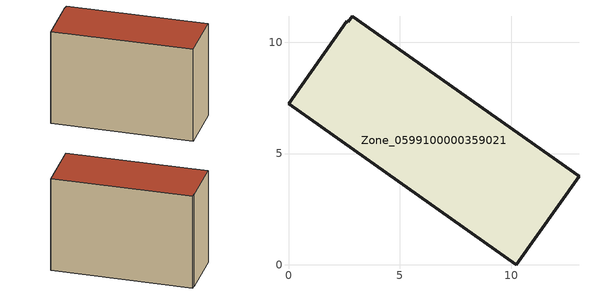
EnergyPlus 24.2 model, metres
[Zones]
Zone_0599100000359021
 floor ground (C_G): 0,7.23 2.62,10.95 2.67,10.91 2.85,11.17 13.04,3.97 10.23,0 z3.71
 wall outside (C_F): 0,7.23 10.23,0 13.04,3.97 2.85,11.17 2.67,10.91 2.62,10.95 0,7.23 z3.71:12.5
 roof outside (C_R): 2.62,10.95 0,7.23 10.23,0 13.04,3.97 2.85,11.17 2.67,10.91 z12.5
[BUILDING]
Pand.0599100000359021: North Axis=0; Terrain=City; Loads Convergence Tolerance Value=0.04; Temperature Convergence Tolerance Value=0.4; Solar Distribution=FullExterior; Maximum Number of Warmup Days=25; Minimum Number of Warmup Days=1
[Site:Location]
Rotterdam.The.Hague.AP_ZH_NLD Design_Conditions: Latitude=51.96; Longitude=4.45; Time Zone=1; Elevation=-4.5
[SITE:GROUNDTEMPERATURE:BUILDINGSURFACE]
18, 18, 18, 18, 18, 18, 18, 18, 18, 18, 18, 18
[MATERIAL] Thermal Absorptance=0.9; Solar Absorptance=0.7; Visible Absorptance=0.7
Name | Roughness | Thickness | Conductivity | Density | Specific Heat
G.TI.1992-2005 | MediumSmooth | 0.15 | 0.06 | 540 | 1210
F.TI.1992-2005 | Rough | 0.3 | 0.12 | 1920 | 840
R.TI.1992-2005 | MediumRough | 0.2 | 0.08 | 1500 | 1000
[CONSTRUCTION]
C_G: G.TI.1992-2005
C_F: F.TI.1992-2005
C_R: R.TI.1992-2005
[ZONE]
Zone_0599100000359021: Type=1; Multiplier=1; Ceiling Height=Autocalculate; Volume=Autocalculate; Floor Area=autocalculate; Part of Total Floor Area=Yes
[ZONEINFILTRATION:DESIGNFLOWRATE]
Infil_Zone_0599100000359021: Zone or ZoneList or Space or SpaceList=Zone_0599100000359021; Schedule=AlwaysOn; Design Flow Rate Calculation Method=Flow/Area; Flow Rate per Floor Area=0.0015; Constant Term Coefficient=1; Temperature Term Coefficient=0; Velocity Term Coefficient=0; Velocity Squared Term Coefficient=0
[HVACTEMPLATE:ZONE:IDEALLOADSAIRSYSTEM]
Zone_0599100000359021: Maximum Heating Supply Air Temperature=50; Minimum Cooling Supply Air Temperature=13; Maximum Heating Supply Air Humidity Ratio=0.0156; Minimum Cooling Supply Air Humidity Ratio=0.0077; Heating Limit=NoLimit; Cooling Limit=NoLimit; Dehumidification Control Type=ConstantSensibleHeatRatio; Cooling Sensible Heat Ratio=0.7; Dehumidification Setpoint=60; Humidification Control Type=None; Humidification Setpoint=30; Outdoor Air Method=None; Outdoor Air Flow Rate per Person=0.00944; Outdoor Air Flow Rate per Zone Floor Area=0; Outdoor Air Flow Rate per Zone=0; Demand Controlled Ventilation Type=None; Outdoor Air Economizer Type=NoEconomizer; Heat Recovery Type=None; Sensible Heat Recovery Effectiveness=0.7; Latent Heat Recovery Effectiveness=0.65
[ZONECONTROL:THERMOSTAT]
ThermostatControl_Zone_0599100000359021: Zone or ZoneList=Zone_0599100000359021; Control Type Schedule=DualSetpointControlType; Control 1=Thermostat_Zone_0599100000359021; Temperature Difference Between Cutout And Setpoint=0
[THERMOSTATSETPOINT:DUALSETPOINT]
Thermostat_Zone_0599100000359021: Heating Setpoint Temperature Schedule=HeatingSetpoint_Zone_0599100000359021; Cooling Setpoint Temperature Schedule=CoolingSetpoint_Zone_0599100000359021
[SCHEDULE:COMPACT]
HeatingSetpoint_Zone_0599100000359021: Through: 12/31, For: AllDays, Until: 24:00, 21
CoolingSetpoint_Zone_0599100000359021: Through: 12/31, For: AllDays, Until: 24:00, 24
DualSetpointControlType: Through: 12/31, For: AllDays, Until: 24:00, 4
AlwaysOn: Through: 12/31, For: AllDays, Until: 24:00, 1
